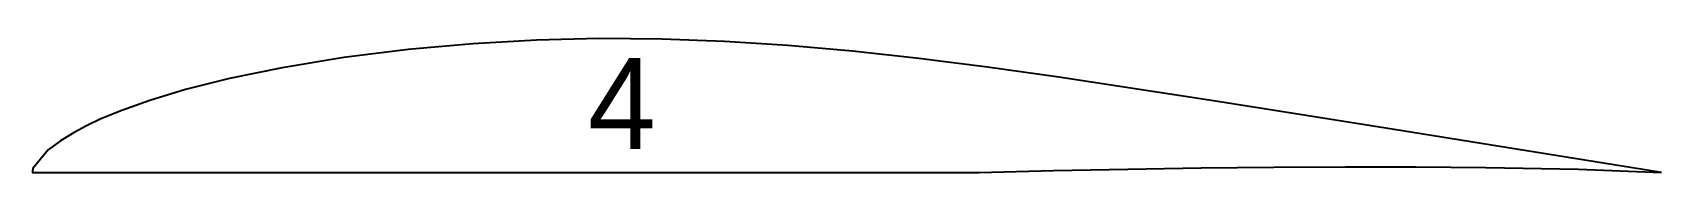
# Model space of a CAD drawing. Header units: metres. Extents: x 0 to 0.153, y 0 to 0.013.
import ezdxf

# ---------------------------------------------------------------- set-up
doc = ezdxf.new("R2010")
doc.units = ezdxf.units.M

msp = doc.modelspace()

# ---------------------------------------------------------------- linework, layer by layer
msp.add_lwpolyline([(0.15271, 0), (0.12767, 0.00403), (0.11881, 0.00546), (0.11071, 0.00675), (0.09621, 0.00896), (0.08952, 0.00989), (0.08309, 0.01071), (0.07687, 0.0114), (0.07081, 0.01194), (0.06487, 0.01232), (0.05899, 0.01255), (0.05313, 0.01259), (0.04723, 0.01245), (0.04126, 0.01211), (0.0352, 0.01156), (0.02919, 0.0108), (0.02341, 0.00985), (0.01846, 0.00883), (0.01434, 0.00779), (0.01099, 0.00678), (0.00837, 0.00584), (0.00641, 0.00503), (0.00505, 0.00439), (0.00389, 0.00376), (0.00262, 0.00298), (0.00145, 0.00211), (0.00002, 0.00036), (0.00002, 0.00031), (0.00001, 0.00026), (0, 0.00021), (0, 0.00015), (0, 0.0001), (0, 0.00005), (0, 0), (0.08875, 0), (0.09573, 0.00017), (0.10267, 0.00031), (0.10955, 0.00042), (0.11636, 0.00049), (0.12308, 0.00052), (0.12969, 0.00052), (0.13626, 0.00046), (0.14495, 0.0003), (0.15271, 0)], close=True)

# ---------------------------------------------------------------- texts
at = {"insert": (0.05205, 0.01077), "char_height": 0.00858, "attachment_point": 1}
msp.add_mtext_dynamic_manual_height_columns('4', width=0.0012246, gutter_width=0.04291, heights=[0], dxfattribs=at)

doc.saveas('drawing.dxf')
